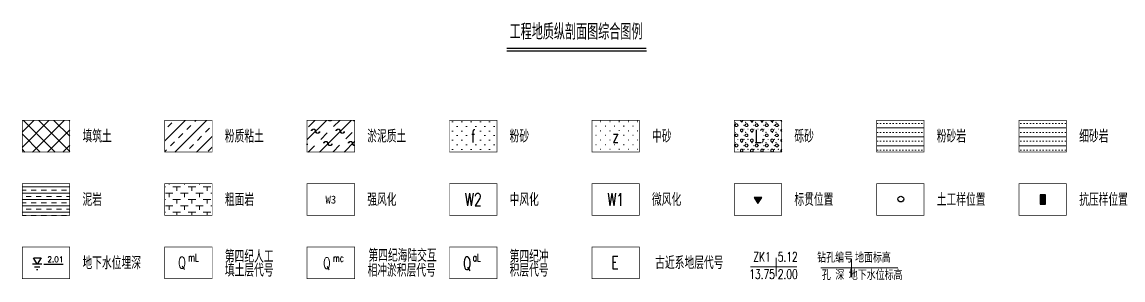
# Model space of a CAD drawing. Header units: millimetres. Extents: x -487 to 1510, y 26 to 459.
# Drawn here: x -486.7 to -138.7, y 99.7 to 181.2 of the extents above; entities that cross this region are included whole.
import ezdxf
from ezdxf.enums import TextEntityAlignment as Align

# ---------------------------------------------------------------- set-up
doc = ezdxf.new("R2010")
doc.units = ezdxf.units.MM
doc.layers.add('图例', color=7, linetype='Continuous', lineweight=13)
doc.layers.add('钻孔孔轴', color=7, linetype='Continuous', lineweight=0)
doc.layers.add('尺寸标注', color=7, linetype='Continuous')
doc.layers.add('文字字符', color=7, linetype='Continuous')
doc.styles.add('KT_宋体', font='宋体', dxfattribs={"height": 2.5})
doc.styles.get("Standard").update_dxf_attribs({"font": 'simplex1.shx', "width": 0.7, "bigfont": 'hztxt.shx'})
doc.styles.add('新样式', font='simplex1.shx', dxfattribs={"width": 0.7, "height": 3, "bigfont": 'hztxt.shx'})
pattern_1 = [(0, (-496.598, 170.1167), (0, 2.8), []), (0, (-496.598, 171.5167), (0, 2.8), [0.028, -0.98])]

msp = doc.modelspace()

# ---------------------------------------------------------------- hatches: boundary and pattern name
h = msp.add_hatch(color=7)
edge = h.paths.add_edge_path()
edge.add_ellipse((-208.9362, 125.2801), major_axis=(-0.6447, 0.6447), ratio=1, start_angle=225, end_angle=585)
msp.add_hatch(color=7).paths.add_polyline_path([(-163.2142, 126.6512), (-164.9472, 126.6532), (-164.9354, 123.6341), (-163.2137, 123.6341)])
at = {"layer": '图例'}
h = msp.add_hatch(dxfattribs=at)
h.set_pattern_fill('素填土', scale=0.3, style=0)
h.set_pattern_definition([(45, (-496.598, 170.1167), (-2.40006, 2.40006), []), (135, (-491.798, 170.1167), (-2.40006, -2.40006), [])])
h.paths.add_polyline_path([(-486.598, 150.1167), (-486.598, 140.1167), (-471.598, 140.1167), (-471.598, 150.1167)], flags=0)
h = msp.add_hatch(dxfattribs=at)
h.set_pattern_fill('粉质粘土', scale=0.3, style=0)
h.set_pattern_definition([(45, (-496.598, 170.1167), (-3.3941, 3.3941), []), (45, (-493.2035, 170.1167), (-3.3941, 3.3941), [1.8, -1.8])])
h.paths.add_polyline_path([(-441.598, 150.1167), (-441.598, 140.1167), (-426.598, 140.1167), (-426.598, 150.1167)], flags=0)
h = msp.add_hatch(dxfattribs=at)
h.set_pattern_fill('淤泥质粉质粘土', scale=0.13, style=0)
h.set_pattern_definition([(45, (-496.559, 170.3385), (5e-16, 7.79882), [0, -5.5146]), (45, (-496.511, 170.442), (5e-16, 7.79882), [0, -5.5146]), (45, (-496.403, 170.572), (5e-16, 7.79882), [0, -5.5146]), (45, (-496.273, 170.6796), (5e-16, 7.79882), [0, -5.5146]), (45, (-496.1105, 170.746), (5e-16, 7.79882), [0, -5.5146]), (45, (-495.948, 170.767), (5e-16, 7.79882), [0, -5.5146]), (45, (-495.7855, 170.746), (5e-16, 7.79882), [0, -5.5146]), (45, (-495.623, 170.6796), (5e-16, 7.79882), [0, -5.5146]), (45, (-495.493, 170.572), (5e-16, 7.79882), [0, -5.5146]), (45, (-495.385, 170.442), (5e-16, 7.79882), [0, -5.5146]), (45, (-495.337, 170.3385), (5e-16, 7.79882), [0, -5.5146]), (45, (-495.298, 170.117), (5e-16, 7.79882), [0, -5.5146]), (45, (-495.259, 169.895), (5e-16, 7.79882), [0, -5.5146]), (45, (-495.211, 169.792), (5e-16, 7.79882), [0, -5.5146]), (45, (-495.103, 169.662), (5e-16, 7.79882), [0, -5.5146]), (45, (-494.973, 169.554), (5e-16, 7.79882), [0, -5.5146]), (45, (-494.8105, 169.4875), (5e-16, 7.79882), [0, -5.5146]), (45, (-494.648, 169.467), (5e-16, 7.79882), [0, -5.5146]), (45, (-494.4855, 169.4875), (5e-16, 7.79882), [0, -5.5146]), (45, (-494.323, 169.554), (5e-16, 7.79882), [0, -5.5146]), (45, (-494.193, 169.662), (5e-16, 7.79882), [0, -5.5146]), (45, (-494.085, 169.792), (5e-16, 7.79882), [0, -5.5146]), (45, (-494.037, 169.895), (5e-16, 7.79882), [0, -5.5146]), (45, (-495.298, 170.117), (-3.8994, 3.8994), []), (45, (-491.0834, 170.117), (-3.8994, 3.8994), [2.86, -2.86])])
h.paths.add_polyline_path([(-396.598, 150.1167), (-396.598, 140.1167), (-381.598, 140.1167), (-381.598, 150.1167)], flags=0)
h = msp.add_hatch(dxfattribs=at)
h.set_pattern_fill('粉砂', scale=0.365, style=0)
h.set_pattern_definition([(0, (-496.598, 170.1167), (1.46, 1.46), [0, -2.92])])
h.paths.add_polyline_path([(-351.598, 150.1167), (-351.598, 140.1167), (-336.598, 140.1167), (-336.598, 150.1167)])
h.paths.add_polyline_path([(-345.5043, 146.8667), (-342.6918, 146.8667), (-342.6918, 143.3667), (-345.5043, 143.3667)], flags=16)
h = msp.add_hatch(dxfattribs=at)
h.set_pattern_fill('中砂', scale=0.365, style=0)
h.set_pattern_definition([(0, (-496.598, 170.1167), (1.46, 1.46), [0.146, -2.774]), (0, (-496.598, 170.2627), (1.46, 1.46), [0.146, -2.774])])
h.paths.add_polyline_path([(-306.598, 150.1167), (-306.598, 140.1167), (-291.598, 140.1167), (-291.598, 150.1167)])
h.paths.add_polyline_path([(-300.5043, 146.8667), (-297.6918, 146.8667), (-297.6918, 143.3667), (-300.5043, 143.3667)], flags=16)
h = msp.add_hatch(dxfattribs=at)
h.set_pattern_fill('砾砂', scale=3.2, style=0)
h.set_pattern_definition([(90, (-493.958, 170.9167), (-3.2, 2e-16), [0.08, -3.12]), (225, (-494.678, 171.3967), (-3.2, 4e-16), [0.33941, -4.18608]), (270, (-494.918, 171.1567), (3.2, -6e-16), [0.32, -2.88]), (315, (-494.918, 170.8367), (-3.2, 7e-16), [0.33941, -4.18608]), (0, (-494.678, 170.5967), (0, 3.2), [0.32, -2.88]), (45, (-494.358, 170.5967), (0, 3.2), [0.33941, -4.18608]), (90, (-494.118, 170.8367), (-3.2, 2e-16), [0.32, -2.88]), (135, (-494.118, 171.1567), (0, 3.2), [0.33941, -4.18608]), (180, (-495.878, 172.9967), (-4e-16, -3.2), [0.32, -2.88]), (135, (-495.638, 172.7567), (0, 3.2), [0.33941, -4.18608]), (90, (-495.638, 172.4367), (-3.2, 2e-16), [0.32, -2.88]), (45, (-495.878, 172.1967), (0, 3.2), [0.33941, -4.18608]), (0, (-496.198, 172.1967), (0, 3.2), [0.32, -2.88]), (315, (-496.438, 172.4367), (-3.2, 7e-16), [0.33941, -4.18608]), (270, (-496.438, 172.7567), (3.2, -6e-16), [0.32, -2.88]), (225, (-496.198, 172.9967), (-3.2, 4e-16), [0.33941, -4.18608]), (270, (-495.398, 172.9967), (3.2, -6e-16), [0.08, -3.12]), (0, (-495.398, 172.9167), (0, 3.2), [0.08, -3.12]), (90, (-495.318, 172.9167), (-3.2, 2e-16), [0.08, -3.12]), (180, (-495.318, 172.9967), (-4e-16, -3.2), [0.08, -3.12]), (90, (-494.038, 172.9167), (-3.2, 2e-16), [0.08, -3.12]), (270, (-494.118, 172.9967), (3.2, -6e-16), [0.08, -3.12]), (0, (-494.118, 172.9167), (0, 3.2), [0.08, -3.12]), (180, (-494.038, 172.9967), (-4e-16, -3.2), [0.08, -3.12]), (270, (-496.038, 171.9567), (3.2, -6e-16), [0.08, -3.12]), (0, (-496.038, 171.8767), (0, 3.2), [0.08, -3.12]), (90, (-495.958, 171.8767), (-3.2, 2e-16), [0.08, -3.12]), (180, (-495.958, 171.9567), (-4e-16, -3.2), [0.08, -3.12]), (180, (-495.318, 170.9967), (-4e-16, -3.2), [0.08, -3.12]), (90, (-495.318, 170.9167), (-3.2, 2e-16), [0.08, -3.12]), (0, (-495.398, 170.9167), (0, 3.2), [0.08, -3.12]), (270, (-495.398, 170.9967), (3.2, -6e-16), [0.08, -3.12]), (270, (-494.038, 170.9967), (3.2, -6e-16), [0.08, -3.12]), (180, (-494.758, 171.9567), (-4e-16, -3.2), [0.08, -3.12]), (90, (-494.758, 171.8767), (-3.2, 2e-16), [0.08, -3.12]), (0, (-494.838, 171.8767), (0, 3.2), [0.08, -3.12]), (270, (-494.838, 171.9567), (3.2, -6e-16), [0.08, -3.12]), (0, (-494.678, 171.3967), (0, 3.2), [0.32, -2.88]), (180, (-493.958, 170.9967), (-4e-16, -3.2), [0.08, -3.12]), (0, (-494.038, 170.9167), (0, 3.2), [0.08, -3.12])])
h.paths.add_polyline_path([(-261.598, 150.1167), (-261.598, 140.1167), (-246.598, 140.1167), (-246.598, 150.1167)])
h.paths.add_polyline_path([(-255.5043, 146.8667), (-252.6918, 146.8667), (-252.6918, 143.3667), (-255.5043, 143.3667)], flags=16)
h = msp.add_hatch(dxfattribs=at)
h.set_pattern_fill('粉砂岩', scale=0.28, style=0)
h.set_pattern_definition(pattern_1)
h.paths.add_polyline_path([(-216.598, 150.1167), (-216.598, 140.1167), (-201.598, 140.1167), (-201.598, 150.1167)], flags=0)
h = msp.add_hatch(dxfattribs=at)
h.set_pattern_fill('细砂岩', scale=0.28, style=0)
h.set_pattern_definition(pattern_1)
h.paths.add_polyline_path([(-171.598, 150.1167), (-171.598, 140.1167), (-156.598, 140.1167), (-156.598, 150.1167)], flags=0)
h = msp.add_hatch(dxfattribs=at)
h.set_pattern_fill('泥岩', scale=0.2, style=0)
h.set_pattern_definition([(0, (-496.598, 165.1167), (0, 2), []), (0, (-496.598, 164.1167), (1.6, 2), [1.6, -1.6])])
h.paths.add_polyline_path([(-486.598, 130.1167), (-486.598, 120.1167), (-471.598, 120.1167), (-471.598, 130.1167)], flags=0)
h = msp.add_hatch(dxfattribs=at)
h.set_pattern_fill('粗面岩', scale=0.2, style=0)
h.set_pattern_definition([(0, (-496.598, 165.1167), (2.4, 2), [2.4, -2.4]), (270, (-495.398, 165.1167), (4.8, -9e-16), [1.2, -2.8]), (270, (-492.998, 167.1167), (4.8, -9e-16), [1.2, -2.8])])
h.paths.add_polyline_path([(-441.598, 130.1167), (-441.598, 120.1167), (-426.598, 120.1167), (-426.598, 130.1167)], flags=0)
msp.add_hatch(color=7, dxfattribs=at).paths.add_polyline_path([(-254.1214, 123.8853), (-252.9267, 125.7263), (-255.2617, 125.7263)])

# ---------------------------------------------------------------- linework, layer by layer
at = {"color": 7}
for p, q in [((-483.3956, 104.8029), (-480.4395, 104.8029)), ((-479.7953, 104.7683), (-473.7231, 104.7683)), ((-482.7135, 103.9015), (-481.0459, 103.9015)), ((-482.145, 103.0001), (-481.6523, 103.0001))]:
    msp.add_line(p, q, dxfattribs=at)
for points in [[(-254.1214, 123.8853), (-252.9267, 125.7263), (-255.2617, 125.7263)], [(-163.2142, 126.6512), (-164.9472, 126.6532), (-164.9354, 123.6341), (-163.2137, 123.6341)]]:
    msp.add_lwpolyline(points, close=True, dxfattribs=at)
at = {"const_width": 0.2}
for points in [[(-441.598, 110.1167), (-441.598, 100.1167), (-426.598, 100.1167), (-426.598, 110.1167), (-441.598, 110.1167)], [(-396.598, 110.1167), (-396.598, 100.1167), (-381.598, 100.1167), (-381.598, 110.1167), (-396.598, 110.1167)], [(-351.598, 110.1167), (-351.598, 100.1167), (-336.598, 100.1167), (-336.598, 110.1167), (-351.598, 110.1167)], [(-306.598, 110.1167), (-306.598, 100.1167), (-291.598, 100.1167), (-291.598, 110.1167), (-306.598, 110.1167)]]:
    msp.add_lwpolyline(points, close=True, dxfattribs=at)
at = {"color": 7}
msp.add_lwpolyline([(-482.9528, 106.7051), (-480.6859, 106.7051), (-481.8917, 104.7803), (-483.0492, 106.7051)], dxfattribs=at)
msp.add_circle((-208.9362, 125.2801), 0.9118, dxfattribs=at)
at = {"layer": '图例', "color": 7, "const_width": 0.2, "flags": 128}
for points in [[(-486.598, 150.1167), (-486.598, 140.1167), (-471.598, 140.1167), (-471.598, 150.1167), (-486.598, 150.1167)], [(-441.598, 150.1167), (-441.598, 140.1167), (-426.598, 140.1167), (-426.598, 150.1167), (-441.598, 150.1167)], [(-396.598, 150.1167), (-396.598, 140.1167), (-381.598, 140.1167), (-381.598, 150.1167), (-396.598, 150.1167)], [(-351.598, 150.1167), (-351.598, 140.1167), (-336.598, 140.1167), (-336.598, 150.1167), (-351.598, 150.1167)], [(-306.598, 150.1167), (-306.598, 140.1167), (-291.598, 140.1167), (-291.598, 150.1167), (-306.598, 150.1167)], [(-261.598, 150.1167), (-261.598, 140.1167), (-246.598, 140.1167), (-246.598, 150.1167), (-261.598, 150.1167)], [(-216.598, 150.1167), (-216.598, 140.1167), (-201.598, 140.1167), (-201.598, 150.1167), (-216.598, 150.1167)], [(-171.598, 150.1167), (-171.598, 140.1167), (-156.598, 140.1167), (-156.598, 150.1167), (-171.598, 150.1167)], [(-486.598, 130.1167), (-486.598, 120.1167), (-471.598, 120.1167), (-471.598, 130.1167), (-486.598, 130.1167)], [(-441.598, 130.1167), (-441.598, 120.1167), (-426.598, 120.1167), (-426.598, 130.1167), (-441.598, 130.1167)], [(-396.598, 130.1167), (-396.598, 120.1167), (-381.598, 120.1167), (-381.598, 130.1167), (-396.598, 130.1167)], [(-351.598, 130.1167), (-351.598, 120.1167), (-336.598, 120.1167), (-336.598, 130.1167), (-351.598, 130.1167)], [(-306.598, 130.1167), (-306.598, 120.1167), (-291.598, 120.1167), (-291.598, 130.1167), (-306.598, 130.1167)], [(-261.598, 130.1167), (-261.598, 120.1167), (-246.598, 120.1167), (-246.598, 130.1167), (-261.598, 130.1167)], [(-216.598, 130.1167), (-216.598, 120.1167), (-201.598, 120.1167), (-201.598, 130.1167), (-216.598, 130.1167)], [(-171.598, 130.1167), (-171.598, 120.1167), (-156.598, 120.1167), (-156.598, 130.1167), (-171.598, 130.1167)], [(-486.598, 110.1167), (-486.598, 100.1167), (-471.598, 100.1167), (-471.598, 110.1167), (-486.598, 110.1167)]]:
    msp.add_lwpolyline(points, dxfattribs=at)
at = {"layer": '尺寸标注', "color": 7, "linetype": 'Continuous'}
msp.add_line((-333.4876, 172.1061), (-289.3576, 172.1061), dxfattribs=at)
at = {"layer": '尺寸标注', "color": 7, "linetype": 'Continuous', "const_width": 0.4}
msp.add_lwpolyline([(-333.4876, 172.8261), (-289.3576, 172.8261)], dxfattribs=at)
at = {"layer": '钻孔孔轴', "color": 7}
for p, q in [((-248.38, 106.7706), (-248.38, 100.9706)), ((-224.5306, 106.4489), (-224.5306, 100.6489)), ((-256.43, 103.8706), (-241.78, 103.8706)), ((-234.2518, 103.5489), (-209.88, 103.5489))]:
    msp.add_line(p, q, dxfattribs=at)

# ---------------------------------------------------------------- texts
at = {"width": 0.7}
for s, height, p in [('mL', 2.4, (-434.1977, 105.6186)), ('aL', 2.4, (-344.2724, 105.6186)), ('Q', 3.6, (-437.3326, 103.4025)), ('Q', 3.6, (-391.5674, 103.2713)), ('mc', 2.4, (-388.4325, 105.4874))]:
    msp.add_text(s, height=height, dxfattribs=at).set_placement(p)
at = {"color": 7}
msp.add_text('2.01', height=1.7, dxfattribs=at).set_placement((-478.6876, 105.4035))
at = {"layer": '图例', "color": 7, "width": 0.7}
for s, p in [('填筑土', (-467.5855, 145.1167)), ('粉质粘土', (-422.5855, 145.1167)), ('淤泥质土', (-377.5855, 145.1167)), ('粉砂', (-332.5855, 145.1167)), ('中砂', (-287.5855, 145.1167)), ('砾砂', (-242.5855, 145.1167)), ('粉砂岩', (-197.5855, 145.1167)), ('细砂岩', (-152.5855, 145.1167)), ('泥岩', (-467.5855, 125.1167)), ('粗面岩', (-422.5855, 125.1167)), ('强风化', (-377.5855, 125.1167)), ('中风化', (-332.5855, 125.1167)), ('微风化', (-287.5855, 125.1167)), ('标贯位置', (-242.5855, 125.1167)), ('土工样位置', (-197.5855, 125.1167)), ('抗压样位置', (-152.5855, 125.1167)), ('第四纪人工', (-422.5937, 107.1641)), ('第四纪海陆交互', (-377.2089, 107.4767)), ('第四纪冲', (-332.5937, 107.1641)), ('地下水位埋深', (-467.5855, 105.1167)), ('填土层代号', (-422.5937, 102.8104)), ('相冲淤积层代号', (-377.4885, 102.7603)), ('积层代号', (-332.5937, 102.8104)), ('古近系地层代号', (-286.5742, 105.1756))]:
    msp.add_text(s, height=4, dxfattribs=at).set_placement(p, align=Align.MIDDLE_LEFT)
for s, p in [('f', (-344.098, 145.1167)), ('L', (-254.098, 145.1167)), ('z', (-299.098, 145.1167)), ('W2', (-344.098, 125.1167)), ('W1', (-299.098, 125.1167))]:
    msp.add_text(s, height=4, dxfattribs=at).set_placement(p, align=Align.MIDDLE_CENTER)
at = {"layer": '图例', "color": 7, "style": 'KT_宋体'}
msp.add_text('W3', height=2.5, dxfattribs=at).set_placement((-389.098, 125.1167), align=Align.MIDDLE_CENTER)
at = {"layer": '图例', "color": 7, "width": 0.7}
for s, p in [('Q', (-347.345, 103.0025)), ('E', (-300.4311, 103.2785))]:
    msp.add_text(s, height=4, dxfattribs=at).set_placement(p)
at = {"layer": '文字字符', "width": 0.7}
msp.add_text('工程地质纵剖面图综合图例', height=5, dxfattribs=at).set_placement((-311.598, 174.1167), align=Align.BOTTOM_CENTER)
at = {"layer": '钻孔孔轴', "color": 7, "style": '新样式', "width": 0.7}
for s, p in [('ZK1', (-252.805, 104.6706)), ('5.12', (-244.68, 104.6706)), ('钻孔编号', (-229.7225, 104.3489)), ('地面标高', (-217.7633, 104.3489))]:
    msp.add_text(s, height=3, dxfattribs=at).set_placement(p, align=Align.BOTTOM_CENTER)
for s, p in [('13.75', (-252.805, 103.0706)), ('2.00', (-244.68, 103.0706)), ('孔 深', (-230.3559, 102.7489)), ('地下水位标高', (-216.8965, 102.7489))]:
    msp.add_text(s, height=3, dxfattribs=at).set_placement(p, align=Align.TOP_CENTER)

doc.saveas('drawing.dxf')
